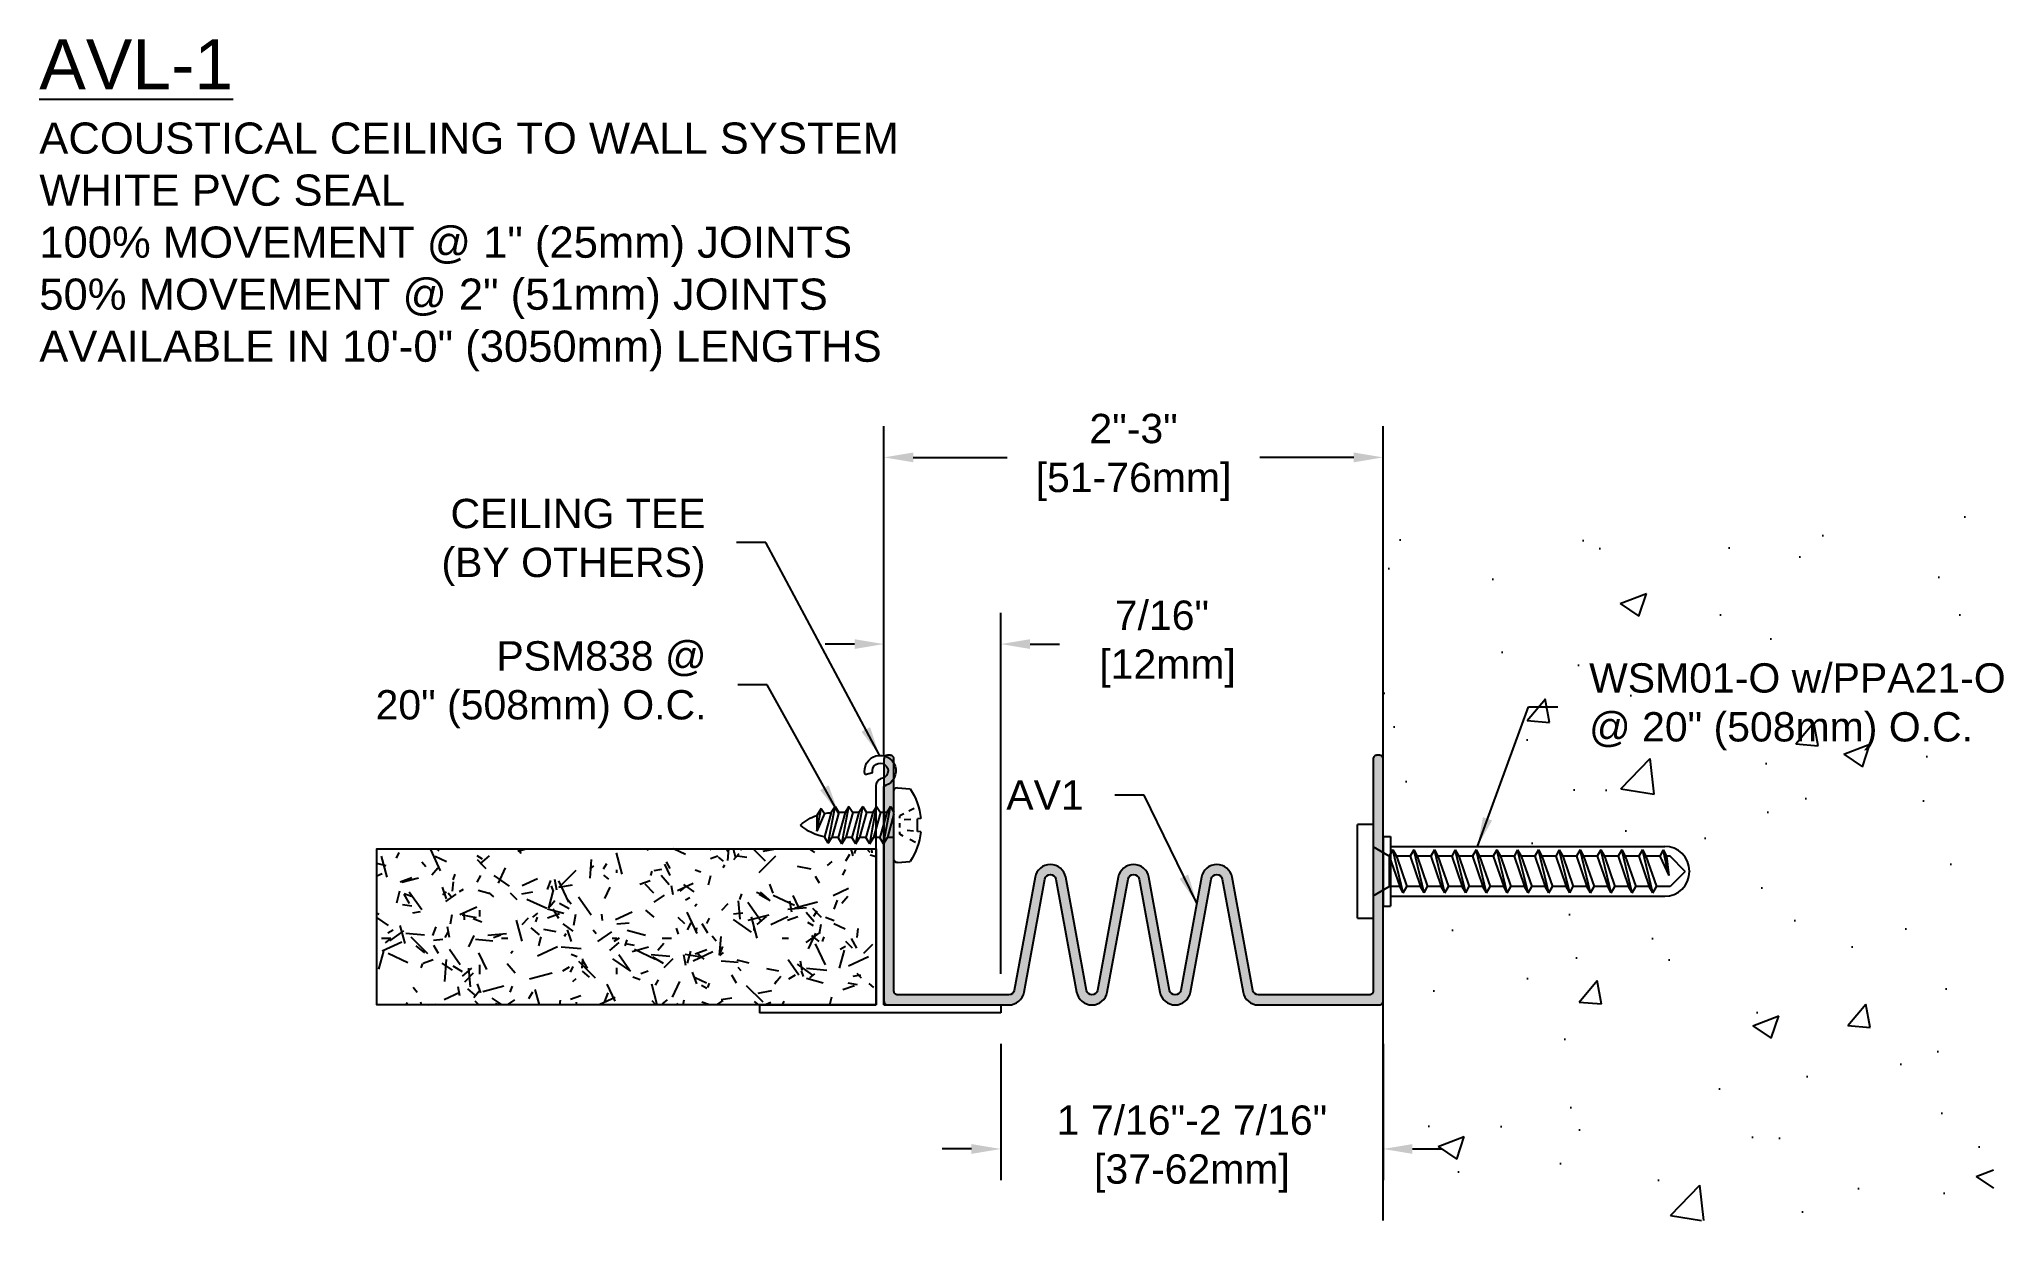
# Model space of a CAD drawing. Header units: inches. Extents: x 2.47 to 10.34, y 3.83 to 8.65.
import ezdxf

# ---------------------------------------------------------------- set-up
doc = ezdxf.new("R2010")
doc.units = ezdxf.units.IN
doc.header["$MEASUREMENT"] = 0
for name, color, linetype in [('Anchors', 4, 'Continuous'), ('Conditions', 1, 'Continuous'), ('Dimensions', 3, 'Continuous'), ('Fillers', 2, 'Continuous'), ('Metals', 7, 'Continuous'), ('Text', 2, 'Continuous')]:
    doc.layers.add(name, color=color, linetype=linetype)
doc.styles.add('ARIAL', font='arial.ttf')
doc.dimstyles.new('ARIAL', dxfattribs={"dimtxt": 0.1175, "dimasz": 0.1175, "dimexe": 0.125, "dimexo": 0.125, "dimgap": 0.125, "dimtad": 0, "dimtih": 1, "dimtoh": 1, "dimdec": 4, "dimzin": 0, "dimdsep": 46, "dimlunit": 4, "dimtxsty": 'ARIAL', "dimcen": 0.09, "dimadec": 0, "dimazin": 0, "dimtfac": 1, "dimtdec": 4, "dimtofl": 0, "dimtmove": 0, "dimatfit": 3, "dimfxl": 0, "dimfrac": 2, "dimtolj": 1, "dimtzin": 0, "dimarcsym": 0})

# ---------------------------------------------------------------- blocks, each defined once
blk = doc.blocks.new('acttbar')
blk.add_line((0.4836, 0.0312), (0.4836, 0))
at = {"layer": 'Metals'}
blk.add_line((-0.4836, 0.0312), (-0.4836, 0), dxfattribs=at)
for points in [[(0.0297, 0.9612), (0.0599, 0.9531)], [(-0.0156, 0.0312), (-0.0156, 0.9058)], [(0.0156, 0.0312), (0.0156, 0.9131)], [(-0.0156, 0.0312), (-0.4836, 0.0312)], [(-0.4836, 0), (0.4836, 0)], [(0.4836, 0.0312), (0.0156, 0.0312)]]:
    blk.add_lwpolyline(points, dxfattribs=at)
for centre, radius, start, end in [((-0.0006, 0.9688), 0.0625, 345.51858, 249.86714), ((-0.0006, 0.9688), 0.0313, 345.99379, 269.3303), ((-0.0309, 0.8896), 0.0223, 46.71578, 71.33002), ((-0.014, 0.9108), 0.0297, 355.55823, 64.1671)]:
    blk.add_arc(centre, radius, start, end, dxfattribs=at)
blk = doc.blocks.new('*D6')
at = {"layer": 'Defpoints', "color": 0}
for p in [(6.3256, 4.7522), (7.8576, 4.7522), (7.8576, 4.2064)]:
    blk.add_point(p, dxfattribs=at)
at = {"layer": 'Dimensions', "color": 0, "lineweight": -2}
for p, q in [((6.3256, 4.6272), (6.3256, 4.0814)), ((7.8576, 4.6272), (7.8576, 4.0814)), ((6.2081, 4.2064), (6.0906, 4.2064)), ((7.9751, 4.2064), (8.0926, 4.2064))]:
    blk.add_line(p, q, dxfattribs=at)
at = {"layer": 'Dimensions', "color": 0}
for points in [[(6.2081, 4.226), (6.2081, 4.1868), (6.3256, 4.2064)], [(7.9751, 4.226), (7.9751, 4.1868), (7.8576, 4.2064)]]:
    blk.add_solid(points, dxfattribs=at)
at = {"layer": 'Dimensions', "color": 0, "insert": (7.0916, 4.2064), "char_height": 0.1175, "attachment_point": 5, "style": 'ARIAL'}
blk.add_mtext('\\A1;1 7/16"-2 7/16"\\P[37-62mm]', dxfattribs=at)
blk = doc.blocks.new('AV1')
blk.add_hatch(color=256).paths.add_polyline_path([(0.7281, 0.5113, 0.833258), (0.6052, 0.5113), (0.5221, 0.0584, -0.362025), (0.5, 0.04), (0.055, 0.04, -0.414214), (0.04, 0.055), (0.04, 0.985, 0.414214), (0.025, 1), (0.015, 1, 0.414214), (0, 0.985), (0, 0.015, 0.414214), (0.015, 0), (0.5, 0, 0.362025), (0.5615, 0.0512), (0.6445, 0.5041, -0.833258), (0.6888, 0.5041), (0.7719, 0.0512, 0.833258), (0.8948, 0.0512), (0.9779, 0.5041, -0.833258), (1.0221, 0.5041), (1.1052, 0.0512, 0.833258), (1.2281, 0.0512), (1.3112, 0.5041, -0.833258), (1.3555, 0.5041), (1.4385, 0.0512, 0.362025), (1.5, 0), (1.985, 0, 0.414214), (2, 0.015), (2, 0.985, 0.414214), (1.985, 1), (1.975, 1, 0.414214), (1.96, 0.985), (1.96, 0.055, -0.414214), (1.945, 0.04), (1.5, 0.04, -0.362025), (1.4779, 0.0584), (1.3948, 0.5113, 0.833258), (1.2719, 0.5113), (1.1888, 0.0584, -0.833258), (1.1445, 0.0584), (1.0615, 0.5113, 0.833258), (0.9385, 0.5113), (0.8555, 0.0584, -0.833258), (0.8112, 0.0584)])
at = {"linetype": 'Continuous', "flags": 128}
blk.add_lwpolyline([(0.04, 0.985, 0.414214), (0.025, 1), (0.015, 1, 0.414214), (0, 0.985), (0, 0.015, 0.414214), (0.015, 0), (0.5, 0, 0.362025), (0.5615, 0.0512), (0.6445, 0.5041, -0.833258), (0.6888, 0.5041), (0.7719, 0.0512, 0.833258), (0.8948, 0.0512), (0.9779, 0.5041, -0.833258), (1.0221, 0.5041), (1.1052, 0.0512, 0.833258), (1.2281, 0.0512), (1.3112, 0.5041, -0.833258), (1.3555, 0.5041), (1.4385, 0.0512, 0.362025), (1.5, 0), (1.985, 0, 0.414214), (2, 0.015), (2, 0.985, 0.414214), (1.985, 1), (1.975, 1, 0.414214), (1.96, 0.985), (1.96, 0.055, -0.414214), (1.945, 0.04), (1.5, 0.04, -0.362025), (1.4779, 0.0584), (1.3948, 0.5113, 0.833258), (1.2719, 0.5113), (1.1888, 0.0584, -0.833258), (1.1445, 0.0584), (1.0615, 0.5113, 0.833258), (0.9385, 0.5113), (0.8555, 0.0584, -0.833258), (0.8112, 0.0584), (0.7281, 0.5113, 0.833258), (0.6052, 0.5113), (0.5221, 0.0584, -0.362025), (0.5, 0.04), (0.055, 0.04, -0.414214), (0.04, 0.055)], format="xyb", close=True, dxfattribs=at)
blk = doc.blocks.new('x')
for p, q in [((-0.027, 0.4825), (-0.0253, 0.4692)), ((0.027, 0.4825), (0.0253, 0.4692)), ((-0.15, 0.3897), (-0.1456, 0.4403)), ((-0.069, 0.4609), (-0.0576, 0.4387)), ((-0.0439, 0.4122), (-0.0369, 0.3987)), ((-0.0369, 0.3987), (-0.0266, 0.3987)), ((-0.0253, 0.4692), (0.0253, 0.4692)), ((-0.024, 0.4533), (-0.0219, 0.4283)), ((-0.0091, 0.3987), (0.0075, 0.3987)), ((0.0231, 0.4426), (0.0209, 0.4158)), ((0.0276, 0.3987), (0.0369, 0.3987)), ((0.0453, 0.4149), (0.0369, 0.3987)), ((0.0668, 0.4566), (0.0554, 0.4344)), ((0.15, 0.3897), (0.1456, 0.4403)), ((-0.1366, 0.375), (0.1366, 0.375)), ((-0.075, 0.3333), (0.075, 0.3611)), ((-0.075, 0.3333), (-0.05, 0.3487)), ((-0.075, 0.3333), (-0.05, 0.318)), ((-0.05, 0.375), (-0.05, 0.3487)), ((0.0447, 0.375), (-0.05, 0.3487)), ((0.05, 0.3458), (-0.05, 0.318)), ((0.05, 0.3209), (-0.05, 0.2931)), ((-0.05, 0.318), (-0.05, 0.2931)), ((0.075, 0.3611), (0.05, 0.3458)), ((0.05, 0.3458), (0.05, 0.3209)), ((0.075, 0.3056), (0.05, 0.3209)), ((0.075, 0.3611), (0.0524, 0.375)), ((-0.075, 0.2778), (0.075, 0.3056)), ((-0.075, 0.2778), (-0.05, 0.2931)), ((-0.075, 0.2778), (-0.05, 0.2624)), ((-0.075, 0.2222), (0.075, 0.25)), ((-0.075, 0.2222), (-0.05, 0.2376)), ((0.05, 0.2902), (-0.05, 0.2624)), ((0.05, 0.2654), (-0.05, 0.2376)), ((-0.05, 0.2624), (-0.05, 0.2376)), ((0.075, 0.3056), (0.05, 0.2902)), ((0.05, 0.2902), (0.05, 0.2654)), ((0.075, 0.25), (0.05, 0.2654)), ((0.075, 0.25), (0.05, 0.2346)), ((-0.075, 0.2222), (-0.05, 0.2069)), ((-0.075, 0.1667), (0.075, 0.1944)), ((-0.075, 0.1667), (-0.05, 0.182)), ((-0.075, 0.1667), (-0.05, 0.1513)), ((0.05, 0.2346), (-0.05, 0.2069)), ((0.05, 0.2098), (-0.05, 0.182)), ((-0.05, 0.2069), (-0.05, 0.182)), ((0.05, 0.1791), (-0.05, 0.1513)), ((0.05, 0.2346), (0.05, 0.2098)), ((0.075, 0.1944), (0.05, 0.2098)), ((0.075, 0.1944), (0.05, 0.1791)), ((0.05, 0.1791), (0.05, 0.1542)), ((-0.0717, 0.1111), (0.075, 0.1389)), ((-0.0717, 0.1111), (-0.0499, 0.1257)), ((-0.0717, 0.1111), (-0.047, 0.0966)), ((-0.05, 0.1513), (-0.05, 0.1297)), ((0.05, 0.1542), (-0.0499, 0.1257)), ((0.0499, 0.1235), (-0.047, 0.0966)), ((0.047, 0.0966), (-0.0239, 0.0656)), ((-0.0239, 0.0656), (0.0665, 0.0833)), ((0.0665, 0.0833), (0.0389, 0.0659)), ((0.0665, 0.0833), (0.047, 0.0966)), ((0.075, 0.1389), (0.0499, 0.1235)), ((0.075, 0.1389), (0.05, 0.1542)), ((0.0389, 0.0659), (-0.0239, 0.0656))]:
    blk.add_line(p, q)
for centre, radius, start, end in [((0, 0.2188), 0.265, 95.84468, 123.32297), ((0, 0.2188), 0.265, 56.67703, 84.15532), ((-0.1366, 0.3885), 0.0135, 175, 270), ((0.1366, 0.3885), 0.0135, 270, 5), ((0.1468, 0.1311), 0.1968, 179.58901, 181.57345), ((0.1468, 0.1311), 0.1968, 190.09137, 221.76095), ((-0.1468, 0.1311), 0.1968, 349.90424, 357.78941), ((-0.1468, 0.1311), 0.1968, 318.23905, 340.66308)]:
    blk.add_arc(centre, radius, start, end)
blk = doc.blocks.new('PSM838')
blk.add_blockref('x', (0, -0.375))
blk = doc.blocks.new('*D10')
at = {"layer": 'Defpoints', "color": 0}
for p in [(6.3256, 6.2291), (5.8576, 5.658), (6.3256, 4.7835)]:
    blk.add_point(p, dxfattribs=at)
at = {"layer": 'Dimensions', "color": 0, "lineweight": -2}
for p, q in [((5.8576, 5.783), (5.8576, 6.3541)), ((6.3256, 4.9085), (6.3256, 6.3541)), ((5.7401, 6.2291), (5.6226, 6.2291)), ((6.4431, 6.2291), (6.5606, 6.2291))]:
    blk.add_line(p, q, dxfattribs=at)
at = {"layer": 'Dimensions', "color": 0}
for points in [[(5.7401, 6.2486), (5.7401, 6.2095), (5.8576, 6.2291)], [(6.4431, 6.2486), (6.4431, 6.2095), (6.3256, 6.2291)]]:
    blk.add_solid(points, dxfattribs=at)
at = {"layer": 'Dimensions', "color": 0, "insert": (6.9712, 6.2291), "char_height": 0.1175, "attachment_point": 5, "style": 'ARIAL'}
blk.add_mtext('\\A1;7/16"\\P [12mm]', dxfattribs=at)
blk = doc.blocks.new('WSM01')
for p, q in [((-0.1875, 0.0625), (-0.1875, 0)), ((-0.1875, 0.0625), (0.1875, 0.0625)), ((0.1875, 0), (-0.1875, 0)), ((-0.0977, 0), (-0.0603, -0.0646)), ((0.0603, -0.0646), (0.0977, 0)), ((0.1875, 0), (0.1875, 0.0625)), ((0.0603, -0.0646), (-0.0603, -0.1062)), ((0.0603, -0.0646), (-0.0603, -0.0646)), ((-0.0603, -0.1062), (-0.0603, -0.0646)), ((0.0863, -0.0789), (0.0603, -0.0646)), ((-0.0863, -0.1206), (0.0863, -0.0789)), ((-0.0863, -0.1206), (-0.0603, -0.1062)), ((-0.0863, -0.1206), (-0.0603, -0.135)), ((0.0603, -0.0929), (-0.0603, -0.135)), ((-0.0603, -0.1896), (-0.0603, -0.135)), ((0.0603, -0.1479), (-0.0603, -0.1896)), ((0.0863, -0.0789), (0.0603, -0.0929)), ((0.0603, -0.1479), (0.0603, -0.0929)), ((0.0863, -0.1623), (0.0603, -0.1479)), ((-0.0863, -0.2039), (0.0863, -0.1623)), ((-0.0863, -0.2039), (-0.0603, -0.1896)), ((-0.0863, -0.2039), (-0.0603, -0.2183)), ((0.0603, -0.1762), (-0.0603, -0.2183)), ((-0.0603, -0.2729), (-0.0603, -0.2183)), ((0.0603, -0.2312), (-0.0603, -0.2729)), ((0.0863, -0.1623), (0.0603, -0.1762)), ((0.0603, -0.2312), (0.0603, -0.1762)), ((0.0863, -0.2456), (0.0603, -0.2312)), ((-0.0863, -0.2873), (0.0863, -0.2456)), ((-0.0863, -0.2873), (-0.0603, -0.2729)), ((-0.0863, -0.2873), (-0.0603, -0.3017)), ((0.0603, -0.2595), (-0.0603, -0.3017)), ((-0.0603, -0.3562), (-0.0603, -0.3017)), ((0.0603, -0.3146), (-0.0603, -0.3562)), ((0.0863, -0.2456), (0.0603, -0.2595)), ((0.0603, -0.3146), (0.0603, -0.2595)), ((0.0863, -0.3289), (0.0603, -0.3146)), ((-0.0863, -0.3706), (0.0863, -0.3289)), ((-0.0863, -0.3706), (-0.0603, -0.3562)), ((-0.0863, -0.3706), (-0.0603, -0.385)), ((0.0603, -0.3429), (-0.0603, -0.385)), ((-0.0603, -0.4396), (-0.0603, -0.385)), ((0.0863, -0.3289), (0.0603, -0.3429)), ((0.0603, -0.3979), (0.0603, -0.3429)), ((-0.0863, -0.4539), (0.0863, -0.4123)), ((-0.0863, -0.4539), (-0.0603, -0.4396)), ((-0.0863, -0.4539), (-0.0603, -0.4683)), ((0.0603, -0.3979), (-0.0603, -0.4396)), ((0.0603, -0.4262), (-0.0603, -0.4683)), ((-0.0603, -0.5229), (-0.0603, -0.4683)), ((0.0863, -0.4123), (0.0603, -0.3979)), ((0.0863, -0.4123), (0.0603, -0.4262)), ((0.0603, -0.4812), (0.0603, -0.4262)), ((-0.0863, -0.5373), (0.0863, -0.4956)), ((-0.0863, -0.5373), (-0.0603, -0.5229)), ((-0.0863, -0.5373), (-0.0603, -0.5517)), ((0.0603, -0.4812), (-0.0603, -0.5229)), ((0.0603, -0.5095), (-0.0603, -0.5517)), ((0.0863, -0.4956), (0.0603, -0.4812)), ((0.0863, -0.4956), (0.0603, -0.5095)), ((0.0603, -0.5646), (0.0603, -0.5095)), ((-0.0863, -0.6206), (0.0863, -0.5789)), ((-0.0863, -0.6206), (-0.0603, -0.6062)), ((-0.0863, -0.6206), (-0.0603, -0.635)), ((-0.0603, -0.6062), (-0.0603, -0.5517)), ((0.0603, -0.5646), (-0.0603, -0.6062)), ((0.0603, -0.5929), (-0.0603, -0.635)), ((0.0863, -0.5789), (0.0603, -0.5646)), ((0.0863, -0.5789), (0.0603, -0.5929)), ((0.0603, -0.6479), (0.0603, -0.5929)), ((-0.0863, -0.7039), (0.0863, -0.6623)), ((-0.0863, -0.7039), (-0.0603, -0.6896)), ((-0.0863, -0.7039), (-0.0603, -0.7183)), ((-0.0603, -0.6896), (-0.0603, -0.635)), ((0.0603, -0.6479), (-0.0603, -0.6896)), ((0.0603, -0.6762), (-0.0603, -0.7183)), ((0.0863, -0.6623), (0.0603, -0.6479)), ((0.0863, -0.6623), (0.0603, -0.6762)), ((0.0603, -0.7312), (0.0603, -0.6762)), ((-0.0863, -0.7873), (0.0863, -0.7456)), ((-0.0863, -0.7873), (-0.0603, -0.7729)), ((-0.0603, -0.7729), (-0.0603, -0.7183)), ((0.0603, -0.7312), (-0.0603, -0.7729)), ((0.0603, -0.7595), (-0.0603, -0.8017)), ((0.0863, -0.7456), (0.0603, -0.7312)), ((0.0863, -0.7456), (0.0603, -0.7595)), ((0.0603, -0.8146), (0.0603, -0.7595)), ((-0.0863, -0.7873), (-0.0603, -0.8017)), ((-0.0863, -0.8706), (0.0863, -0.8289)), ((-0.0863, -0.8706), (-0.0603, -0.8562)), ((-0.0603, -0.8562), (-0.0603, -0.8017)), ((0.0603, -0.8146), (-0.0603, -0.8562)), ((0.0603, -0.8429), (-0.0603, -0.885)), ((0.0863, -0.8289), (0.0603, -0.8146)), ((0.0863, -0.8289), (0.0603, -0.8429)), ((0.0603, -0.8979), (0.0603, -0.8429)), ((-0.0863, -0.8706), (-0.0603, -0.885)), ((-0.0863, -0.9539), (0.0863, -0.9123)), ((-0.0863, -0.9539), (-0.0603, -0.9396)), ((-0.0603, -0.9396), (-0.0603, -0.885)), ((0.0603, -0.8979), (-0.0603, -0.9396)), ((0.0603, -0.9262), (-0.0603, -0.9683)), ((0.0863, -0.9123), (0.0603, -0.8979)), ((0.0863, -0.9123), (0.0603, -0.9262)), ((0.0603, -0.9812), (0.0603, -0.9262)), ((-0.0863, -0.9539), (-0.0603, -0.9683)), ((-0.0863, -1.0373), (0.0863, -0.9956)), ((-0.0863, -1.0373), (-0.0603, -1.0229)), ((-0.0603, -1.0229), (-0.0603, -0.9683)), ((0.0603, -0.9812), (-0.0603, -1.0229)), ((0.0603, -1.0095), (-0.0603, -1.0517)), ((0.0863, -0.9956), (0.0603, -0.9812)), ((0.0863, -0.9956), (0.0603, -1.0095)), ((0.0603, -1.0646), (0.0603, -1.0095)), ((-0.0863, -1.0373), (-0.0603, -1.0517)), ((-0.0863, -1.1206), (0.0863, -1.0789)), ((-0.0603, -1.1062), (-0.0603, -1.0517)), ((0.0603, -1.0646), (-0.0603, -1.1062)), ((0.0603, -1.0929), (-0.0603, -1.135)), ((0.0863, -1.0789), (0.0603, -1.0646)), ((0.0863, -1.0789), (0.0603, -1.0929)), ((0.0603, -1.1479), (0.0603, -1.0929)), ((-0.0863, -1.1206), (-0.0603, -1.1062)), ((-0.0863, -1.1206), (-0.0603, -1.135)), ((-0.0603, -1.1897), (-0.0603, -1.135)), ((0.0603, -1.1479), (-0.0167, -1.1848)), ((-0.0167, -1.1848), (0.0863, -1.1623)), ((0.0603, -1.1754), (-0.0167, -1.1848)), ((0.0863, -1.1623), (0.0603, -1.1479)), ((0.0863, -1.1623), (0.0603, -1.1754)), ((0.0603, -1.1897), (0.0603, -1.1754)), ((0, -1.25), (-0.0603, -1.1897)), ((0, -1.25), (0.0603, -1.1897))]:
    blk.add_line(p, q)
blk = doc.blocks.new('PPA21')
for p, q in [((0.14, 0), (-0.14, 0)), ((-0.14, 0), (-0.14, -0.03)), ((0.14, 0), (0.14, -0.03)), ((0.14, -0.03), (-0.14, -0.03)), ((-0.1, -0.03), (-0.1, -1.1279)), ((0.1, -0.03), (0.1, -1.1279)), ((0.001, -1.2269), (-0.001, -1.2269))]:
    blk.add_line(p, q)
for centre, start, end in [((-0.001, -1.1279), 180, 270), ((0.001, -1.1279), 270, 0)]:
    blk.add_arc(centre, 0.099, start, end)
blk = doc.blocks.new('*D13')
at = {"layer": 'Defpoints', "color": 0}
for p in [(7.8576, 6.977), (7.8576, 5.7685), (5.8576, 5.658)]:
    blk.add_point(p, dxfattribs=at)
at = {"layer": 'Dimensions', "color": 0, "lineweight": -2}
for p, q in [((5.8576, 5.783), (5.8576, 7.102)), ((7.8576, 5.8935), (7.8576, 7.102)), ((5.9751, 6.977), (6.3513, 6.977)), ((7.7401, 6.977), (7.364, 6.977))]:
    blk.add_line(p, q, dxfattribs=at)
at = {"layer": 'Dimensions', "color": 0}
for points in [[(5.9751, 6.9966), (5.9751, 6.9574), (5.8576, 6.977)], [(7.7401, 6.9966), (7.7401, 6.9574), (7.8576, 6.977)]]:
    blk.add_solid(points, dxfattribs=at)
at = {"layer": 'Dimensions', "color": 0, "insert": (6.8576, 6.977), "char_height": 0.1175, "attachment_point": 5, "style": 'ARIAL'}
blk.add_mtext('\\A1;2"-3" \\P[51-76mm]', dxfattribs=at)

msp = doc.modelspace()

# ---------------------------------------------------------------- hatches: boundary and pattern name
at = {"layer": 'Conditions'}
h = msp.add_hatch(dxfattribs=at)
h.set_pattern_fill('AR-CONC', color=256, scale=0.15, style=0)
h.paths.add_polyline_path([(10.30337, 6.74064), (7.85764, 6.74064), (7.85764, 5.45871), (7.88764, 5.45871), (7.88764, 5.41871), (8.98555, 5.41871, -0.4142136), (9.08455, 5.31971), (9.08455, 5.31771, -0.4142136), (8.98555, 5.21871), (7.88764, 5.21871), (7.88764, 5.17871), (7.85764, 5.17871), (7.85764, 3.92031), (10.30337, 3.92031)])
h.paths.add_polyline_path([(8.65337, 6.18333), (10.22736, 6.18333), (10.22736, 5.77253), (8.65337, 5.77253)], flags=24)
h = msp.add_hatch(dxfattribs=at)
h.set_pattern_fill('TEXTURED', color=256, scale=0.625, style=0)
h.set_pattern_definition([(0, (0.45, 0.3), (0.275, 0.475), [0.025, -0.41875, 0.01875, -0.18125, 0.0375, -0.44375]), (5, (0.16875, 0.525), (0.246096, 0.485797), [0.05, -0.41875, 0.0375, -0.18125, 0.075, -0.44375]), (10, (0.33125, 0.55625), (0.168075, 0.594467), [0.04375, -0.10625, 0.05625, -0.33125, 0.03125, -0.4125]), (15, (0.21875, 0.6125), (0.14064, 0.561793), [0.0875, -0.10625, 0.09375, -0.33125, 0.06875, -0.4125]), (20, (0.26875, 0.35625), (0.278064, 0.460367), [0.05, -0.34375, 0.04375, -0.25625, 0.03125, -0.2]), (25, (0.35625, 0.26875), (0.311635, 0.455643), [0.06875, -0.34375, 0.0875, -0.25625, 0.075, -0.2]), (30, (0.45, 0.31875), (-0.04577, 0.529275), [0.03125, -0.20625, 0.025, -0.30625, 0.01875, -0.40625]), (35, (0.16875, 0.09375), (0.046507, 0.620063), [0.06875, -0.20625, 0.05, -0.30625, 0.0375, -0.40625]), (40, (0.275, 0.45625), (0.070491, 0.450772), [0.025, -0.275, 0.01875, -0.175, 0.05, -0.31875]), (45, (0.275, 0.23125), (-0.128163, 0.6143), [0.05, -0.275, 0.0375, -0.175, 0.09375, -0.31875]), (50, (0.36875, 0.23125), (-0.167183, 0.491111), [0.0125, -0.23125, 0.03125, -0.38125, 0.0375, -0.19375]), (60, (0.3875, 0.275), (-0.207235, 0.466058), [0.03125, -0.25625, 0.0125, -0.3, 0.025, -0.23125]), (65, (0.1625, 0.275), (-0.151977, 0.650142), [0.06875, -0.25625, 0.025, -0.3, 0.05, -0.23125]), (70, (0.31875, 0.2), (-0.228942, 0.44914), [0.01875, -0.11875, 0.0375, -0.2, 0.025, -0.275]), (75, (0.09375, 0.14375), (-0.48455, 0.48571), [0.0375, -0.11875, 0.075, -0.2, 0.05, -0.275]), (80, (0.35, 0.56875), (-0.43451, 0.343166), [0.04375, -0.275, 0.01875, -0.325, 0.0375, -0.30625]), (85, (0.40625, 0.11875), (-0.518802, 0.308892), [0.0875, -0.275, 0.0375, -0.325, 0.075, -0.30625]), (90, (0.3875, 0.3), (-0.55, 0.23125), [0.0375, -0.19375, 0.025, -0.38125, 0.0125, -0.3875]), (95, (0.1625, 0.525), (-0.58767, 0.40658), [0.075, -0.19375, 0.025, -0.38125, 0.025, -0.3875]), (100, (0.2875, 0.49375), (-0.516607, 0.302386), [0.04375, -0.24375, 0.0375, -0.2, 0.04375, -0.45625]), (105, (0.4, 0.60625), (-0.540996, 0.25621), [0.0875, -0.24375, 0.075, -0.2, 0.0875, -0.45625]), (110, (0.24375, 0.1375), (-0.500917, 0.17019), [0.05, -0.1625, 0.025, -0.33125, 0.0375, -0.3625]), (115, (0.58125, 0.1375), (-0.513844, 0.125884), [0.09375, -0.1625, 0.05, -0.33125, 0.075, -0.3625]), (120, (0.075, 0.2125), (-0.597187, 0.05936), [0.03125, -0.41875, 0.0375, -0.19375, 0.04375, -0.25625]), (125, (0.13125, 0.26875), (-0.67843, 0.0209), [0.06875, -0.41875, 0.075, -0.19375, 0.0875, -0.25625]), (130, (0.2125, 0.075), (-0.581475, 0.148471), [0.01875, -0.1375, 0.025, -0.26875, 0.05, -0.35]), (135, (0.26875, 0.13125), (-0.671751, 0.097227), [0.0375, -0.1375, 0.05, -0.26875, 0.09375, -0.35]), (140, (0.025, 0.575), (-0.459577, -0.071262), [0.0375, -0.225, 0.04375, -0.19375, 0.025, -0.2625]), (145, (0.275, 0.18125), (-0.48388, -0.157123), [0.075, -0.225, 0.0875, -0.19375, 0.05, -0.2625]), (150, (0.54375, 0.0375), (-0.426719, -0.251598), [0.025, -0.175, 0.05, -0.3875, 0.04375, -0.35625]), (155, (0.4875, 0.38125), (-0.556106, -0.216515), [0.05, -0.175, 0.09375, -0.3875, 0.0875, -0.35625]), (160, (0.13125, 0.3875), (-0.495627, -0.338393), [0.0375, -0.2625, 0.03125, -0.2375, 0.025, -0.38125]), (165, (0.075, 0.1625), (-0.53314, -0.420077), [0.075, -0.2625, 0.06875, -0.2375, 0.05, -0.38125]), (170, (0.16875, 0.2375), (-0.449258, -0.35234), [0.05625, -0.20625, 0.0375, -0.28125, 0.05, -0.275]), (175, (0.45, 0.51875), (-0.426645, -0.502227), [0.06875, -0.20625, 0.075, -0.28125, 0.08125, -0.275])])
h.paths.add_polyline_path([(5.82639, 4.78349), (5.82639, 5.08782, -0.4400105), (5.81172, 5.07438), (5.7611, 5.07881, -0.1204745), (5.71891, 5.19741), (5.73216, 5.19909), (5.73216, 5.24971), (5.71891, 5.25139, -0.1204745), (5.7611, 5.36999), (5.81172, 5.37442, -0.4400105), (5.82639, 5.36098), (5.82639, 5.40849), (3.82639, 5.40849), (3.82639, 4.78349)])

# ---------------------------------------------------------------- linework, layer by layer
msp.add_line((7.85764, 3.92031), (7.85764, 6.74064), dxfattribs=at)
msp.add_lwpolyline([(5.82639, 4.78349), (3.82639, 4.78349), (3.82639, 5.40849), (5.82639, 5.40849), (5.82639, 4.78349)], dxfattribs=at)

# ---------------------------------------------------------------- block references
at = {"layer": 'Anchors', "xscale": -1, "rotation": 270}
msp.add_blockref('PSM838', (5.89764, 5.50388), dxfattribs=at)
at = {"layer": 'Anchors', "rotation": 90}
for name, p in [('WSM01', (7.81764, 5.31871)), ('PPA21', (7.85764, 5.31871))]:
    msp.add_blockref(name, p, dxfattribs=at)
at = {"layer": 'Fillers'}
msp.add_blockref('AV1', (5.85764, 4.78349), dxfattribs=at)
at = {"layer": 'Metals', "xscale": -1}
msp.add_blockref('acttbar', (5.84201, 4.75224), dxfattribs=at)

# ---------------------------------------------------------------- texts
at = {"layer": 'Text', "insert": (2.4734, 8.65193), "char_height": 0.2, "width": 3.9375, "attachment_point": 1, "style": 'ARIAL'}
msp.add_mtext('{\\LAVL-1\\P\\H0.625x;\\lACOUSTICAL CEILING TO WALL SYSTEM\\PWHITE PVC SEAL\\P100% MOVEMENT @ 1" (25mm) JOINTS\\P50% MOVEMENT @ 2" (51mm) JOINTS\\PAVAILABLE IN 10\'-0" (3050mm) LENGTHS}', dxfattribs=at)
at = {"layer": 'Text', "char_height": 0.1175, "style": 'ARIAL'}
for s, insert, attachment_point in [(' CEILING TEE\\P(BY OTHERS)', (5.14245, 6.63665), 6), ('PSM838 @\\P20" (508mm) O.C.', (5.14666, 6.06621), 6), ('WSM01-O w/PPA21-O\\P@ 20" (508mm) O.C.', (8.68274, 5.97793), 4), ('AV1', (6.65803, 5.62431), 6)]:
    msp.add_mtext(s, dxfattribs=dict(at, insert=insert, attachment_point=attachment_point))

# ---------------------------------------------------------------- dimensions: what is measured, and where the dimension line sits
at = {"layer": 'Dimensions'}
for base, p1, p2, text, picture, middle in [((7.85764, 6.977), (5.85764, 5.65804), (7.85764, 5.76849), '2"-3" \\P[51-76mm]', '*D13', (6.85764, 6.977)), ((7.85764, 4.20641), (6.32564, 4.75224), (7.85764, 4.75224), '1 7/16"-2 7/16"\\P[37-62mm]', '*D6', (7.09164, 4.20641))]:
    dim = msp.add_linear_dim(base=base, p1=p1, p2=p2, text=text, dimstyle='ARIAL', override={"dimpost": '\\X'}, dxfattribs=at)
    dim.commit()
    dim.dimension.update_dxf_attribs({"geometry": picture, "text_midpoint": middle})
dim = msp.add_linear_dim(base=(6.32564, 6.22906), p1=(5.85764, 5.65804), p2=(6.32564, 4.78349), dimstyle='ARIAL', override={"dimpost": '\\X'}, dxfattribs=at)
dim.commit()
dim.dimension.update_dxf_attribs({"geometry": '*D10', "text_midpoint": (6.97117, 6.22906), "dimtype": 160})

# ---------------------------------------------------------------- leaders
at = {"layer": 'Text', "annotation_type": 0, "has_hookline": 1}
for points, hookline_direction, text_width in [([(5.84014, 5.78344), (5.38495, 6.63665), (5.26745, 6.63665)], 1, 1.05838), ([(5.67611, 5.55119), (5.38916, 6.06621), (5.27166, 6.06621)], 1, 1.30709), ([(8.23538, 5.41871), (8.44024, 5.97793), (8.55774, 5.97793)], 0, 1.65983), ([(7.11062, 5.19184), (6.90053, 5.62431), (6.78303, 5.62431)], 1, 0.28012)]:
    msp.add_leader(points, dimstyle='ARIAL', override={"dimgap": 0.125, "dimtad": 0}, dxfattribs=dict(at, hookline_direction=hookline_direction, text_width=text_width))

doc.saveas('drawing.dxf')
